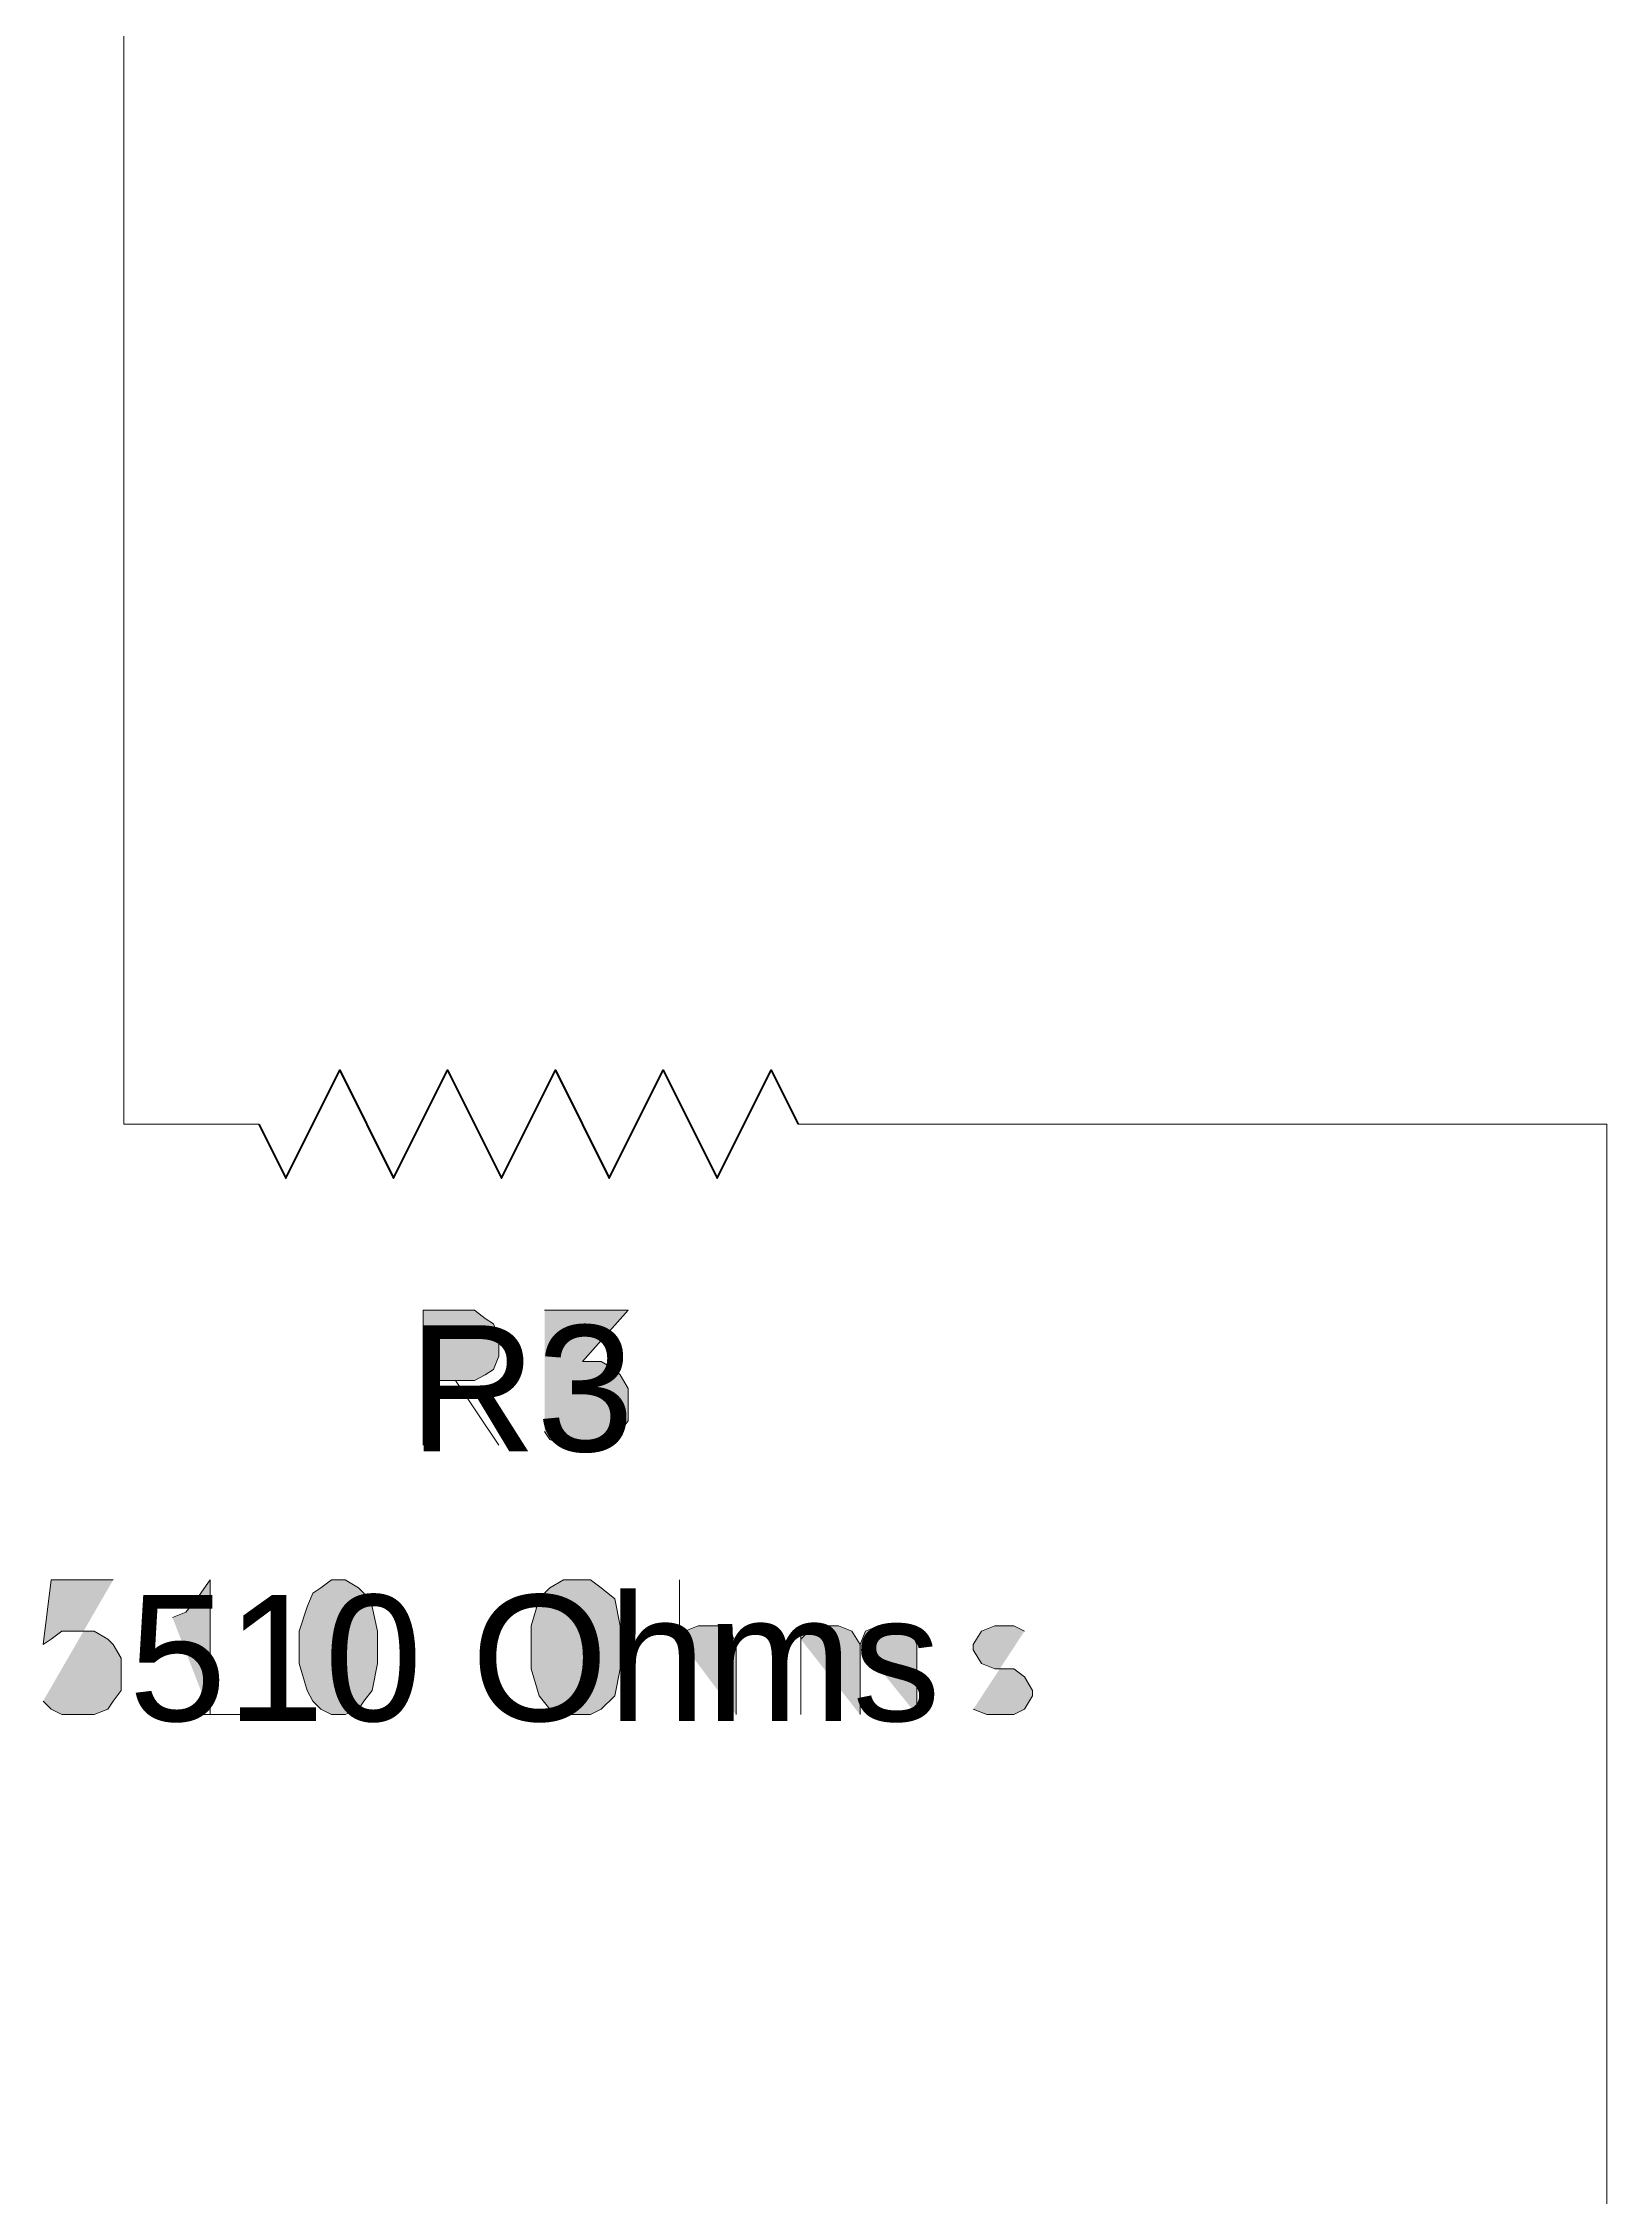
# Model space of a CAD drawing. Extents: x 283 to 656, y 89 to 372.
# Drawn here: x 359.1 to 400.9, y 221.5 to 279 of the extents above; entities that cross this region are included whole.
import ezdxf

# ---------------------------------------------------------------- set-up
doc = ezdxf.new("R2010")
doc.units = 0
doc.header["$MEASUREMENT"] = 0
doc.layers.add('Layer 1', color=7, linetype='Continuous', lineweight=0)

# ---------------------------------------------------------------- blocks, each defined once
blk = doc.blocks.new('Block_14')
at = {"layer": 'Layer 1', "true_color": 0x000000, "transparency": 33554687}
h = blk.add_hatch(color=18, dxfattribs=at)
h.dxf.hatch_style = 2
edge = h.paths.add_edge_path()
edge.add_spline(control_points=[(364.889, 250.156), (364.889, 250.156), (361.289, 250.156), (361.289, 250.156)], knot_values=[0, 0, 0, 0, 1, 1, 1, 1], degree=3, periodic=0)
edge.add_line((361.289, 250.156), (364.889, 250.156))
h = blk.add_hatch(color=18, dxfattribs=at)
h.dxf.hatch_style = 2
edge = h.paths.add_edge_path()
edge.add_spline(control_points=[(379.289, 250.156), (379.289, 250.156), (382.889, 250.156), (382.889, 250.156)], knot_values=[0, 0, 0, 0, 1, 1, 1, 1], degree=3, periodic=0)
edge.add_line((382.889, 250.156), (379.289, 250.156))
h = blk.add_hatch(color=18, dxfattribs=at)
h.dxf.hatch_style = 2
edge = h.paths.add_edge_path()
edge.add_spline(control_points=[(369.281, 241.588), (369.281, 241.588), (369.281, 245.188), (369.281, 245.188), (369.281, 245.188), (370.649, 245.188), (370.649, 245.188), (370.649, 245.188), (370.937, 244.972), (370.937, 244.972), (370.937, 244.972), (371.153, 244.828), (371.153, 244.828), (371.153, 244.828), (371.297, 244.468), (371.297, 244.468), (371.297, 244.468), (371.297, 243.964), (371.297, 243.964), (371.297, 243.964), (371.153, 243.604), (371.153, 243.604), (371.153, 243.604), (370.937, 243.46), (370.937, 243.46), (370.937, 243.46), (370.649, 243.316), (370.649, 243.316), (370.649, 243.316), (369.281, 243.316), (369.281, 243.316)], knot_values=[0, 0, 0, 0, 1, 1, 1, 2, 2, 2, 3, 3, 3, 4, 4, 4, 5, 5, 5, 6, 6, 6, 7, 7, 7, 8, 8, 8, 9, 9, 9, 10, 10, 10, 10], degree=3, periodic=0)
edge.add_line((369.281, 243.316), (369.281, 241.588))
h = blk.add_hatch(color=18, dxfattribs=at)
h.dxf.hatch_style = 2
edge = h.paths.add_edge_path()
edge.add_spline(control_points=[(372.521, 245.188), (372.521, 245.188), (374.753, 245.188), (374.753, 245.188), (374.753, 245.188), (373.529, 243.82), (373.529, 243.82), (373.529, 243.82), (374.033, 243.82), (374.033, 243.82), (374.033, 243.82), (374.393, 243.604), (374.393, 243.604), (374.393, 243.604), (374.537, 243.46), (374.537, 243.46), (374.537, 243.46), (374.753, 243.1), (374.753, 243.1), (374.753, 243.1), (374.753, 242.236), (374.753, 242.236), (374.753, 242.236), (374.537, 241.948), (374.537, 241.948), (374.537, 241.948), (374.393, 241.732), (374.393, 241.732), (374.393, 241.732), (374.033, 241.588), (374.033, 241.588), (374.033, 241.588), (373.025, 241.588), (373.025, 241.588), (373.025, 241.588), (372.665, 241.732), (372.665, 241.732), (372.665, 241.732), (372.521, 241.948), (372.521, 241.948)], knot_values=[0, 0, 0, 0, 1, 1, 1, 2, 2, 2, 3, 3, 3, 4, 4, 4, 5, 5, 5, 6, 6, 6, 7, 7, 7, 8, 8, 8, 9, 9, 9, 10, 10, 10, 11, 11, 11, 12, 12, 12, 13, 13, 13, 13], degree=3, periodic=0)
edge.add_line((372.521, 241.948), (372.521, 245.188))
h = blk.add_hatch(color=18, dxfattribs=at)
h.dxf.hatch_style = 2
edge = h.paths.add_edge_path()
edge.add_spline(control_points=[(371.297, 241.588), (371.297, 241.588), (370.145, 243.316), (370.145, 243.316)], knot_values=[0, 0, 0, 0, 1, 1, 1, 1], degree=3, periodic=0)
edge.add_line((370.145, 243.316), (371.297, 241.588))
h = blk.add_hatch(color=18, dxfattribs=at)
h.dxf.hatch_style = 2
edge = h.paths.add_edge_path()
edge.add_spline(control_points=[(361.001, 237.988), (361.001, 237.988), (359.345, 237.988), (359.345, 237.988), (359.345, 237.988), (359.129, 236.26), (359.129, 236.26), (359.129, 236.26), (359.345, 236.404), (359.345, 236.404), (359.345, 236.404), (359.633, 236.62), (359.633, 236.62), (359.633, 236.62), (360.497, 236.62), (360.497, 236.62), (360.497, 236.62), (360.857, 236.404), (360.857, 236.404), (360.857, 236.404), (361.001, 236.26), (361.001, 236.26), (361.001, 236.26), (361.217, 235.9), (361.217, 235.9), (361.217, 235.9), (361.217, 235.036), (361.217, 235.036), (361.217, 235.036), (361.001, 234.748), (361.001, 234.748), (361.001, 234.748), (360.857, 234.532), (360.857, 234.532), (360.857, 234.532), (360.497, 234.388), (360.497, 234.388), (360.497, 234.388), (359.633, 234.388), (359.633, 234.388), (359.633, 234.388), (359.345, 234.532), (359.345, 234.532), (359.345, 234.532), (359.129, 234.748), (359.129, 234.748)], knot_values=[0, 0, 0, 0, 1, 1, 1, 2, 2, 2, 3, 3, 3, 4, 4, 4, 5, 5, 5, 6, 6, 6, 7, 7, 7, 8, 8, 8, 9, 9, 9, 10, 10, 10, 11, 11, 11, 12, 12, 12, 13, 13, 13, 14, 14, 14, 15, 15, 15, 15], degree=3, periodic=0)
edge.add_line((359.129, 234.748), (361.001, 237.988))
h = blk.add_hatch(color=18, dxfattribs=at)
h.dxf.hatch_style = 2
edge = h.paths.add_edge_path()
edge.add_spline(control_points=[(363.593, 234.388), (363.593, 234.388), (363.593, 237.988), (363.593, 237.988), (363.593, 237.988), (363.233, 237.484), (363.233, 237.484), (363.233, 237.484), (362.945, 237.124), (362.945, 237.124), (362.945, 237.124), (362.585, 236.98), (362.585, 236.98)], knot_values=[0, 0, 0, 0, 1, 1, 1, 2, 2, 2, 3, 3, 3, 4, 4, 4, 4], degree=3, periodic=0)
edge.add_line((362.585, 236.98), (363.593, 234.388))
h = blk.add_hatch(color=18, dxfattribs=at)
h.dxf.hatch_style = 2
edge = h.paths.add_edge_path()
edge.add_spline(control_points=[(366.833, 237.988), (366.833, 237.988), (367.193, 237.988), (367.193, 237.988), (367.193, 237.988), (367.553, 237.772), (367.553, 237.772), (367.553, 237.772), (367.697, 237.628), (367.697, 237.628), (367.697, 237.628), (367.913, 237.268), (367.913, 237.268), (367.913, 237.268), (368.057, 236.62), (368.057, 236.62), (368.057, 236.62), (368.057, 235.756), (368.057, 235.756), (368.057, 235.756), (367.913, 235.036), (367.913, 235.036), (367.913, 235.036), (367.697, 234.748), (367.697, 234.748), (367.697, 234.748), (367.553, 234.532), (367.553, 234.532), (367.553, 234.532), (367.193, 234.388), (367.193, 234.388), (367.193, 234.388), (366.833, 234.388), (366.833, 234.388), (366.833, 234.388), (366.545, 234.532), (366.545, 234.532), (366.545, 234.532), (366.329, 234.748), (366.329, 234.748), (366.329, 234.748), (366.185, 235.036), (366.185, 235.036), (366.185, 235.036), (365.969, 235.756), (365.969, 235.756), (365.969, 235.756), (365.969, 236.62), (365.969, 236.62), (365.969, 236.62), (366.185, 237.268), (366.185, 237.268), (366.185, 237.268), (366.329, 237.628), (366.329, 237.628), (366.329, 237.628), (366.545, 237.772), (366.545, 237.772), (366.545, 237.772), (366.833, 237.988), (366.833, 237.988)], knot_values=[0, 0, 0, 0, 1, 1, 1, 2, 2, 2, 3, 3, 3, 4, 4, 4, 5, 5, 5, 6, 6, 6, 7, 7, 7, 8, 8, 8, 9, 9, 9, 10, 10, 10, 11, 11, 11, 12, 12, 12, 13, 13, 13, 14, 14, 14, 15, 15, 15, 16, 16, 16, 17, 17, 17, 18, 18, 18, 19, 19, 19, 20, 20, 20, 20], degree=3, periodic=0)
edge.add_line((366.833, 237.988), (366.833, 237.988))
h = blk.add_hatch(color=18, dxfattribs=at)
h.dxf.hatch_style = 2
edge = h.paths.add_edge_path()
edge.add_spline(control_points=[(373.025, 237.988), (373.025, 237.988), (373.745, 237.988), (373.745, 237.988), (373.745, 237.988), (374.033, 237.772), (374.033, 237.772), (374.033, 237.772), (374.393, 237.484), (374.393, 237.484), (374.393, 237.484), (374.537, 236.764), (374.537, 236.764), (374.537, 236.764), (374.537, 235.612), (374.537, 235.612), (374.537, 235.612), (374.393, 234.892), (374.393, 234.892), (374.393, 234.892), (374.033, 234.532), (374.033, 234.532), (374.033, 234.532), (373.745, 234.388), (373.745, 234.388), (373.745, 234.388), (373.025, 234.388), (373.025, 234.388), (373.025, 234.388), (372.665, 234.532), (372.665, 234.532), (372.665, 234.532), (372.377, 234.892), (372.377, 234.892), (372.377, 234.892), (372.161, 235.612), (372.161, 235.612), (372.161, 235.612), (372.161, 236.764), (372.161, 236.764), (372.161, 236.764), (372.377, 237.484), (372.377, 237.484), (372.377, 237.484), (372.665, 237.772), (372.665, 237.772), (372.665, 237.772), (373.025, 237.988), (373.025, 237.988)], knot_values=[0, 0, 0, 0, 1, 1, 1, 2, 2, 2, 3, 3, 3, 4, 4, 4, 5, 5, 5, 6, 6, 6, 7, 7, 7, 8, 8, 8, 9, 9, 9, 10, 10, 10, 11, 11, 11, 12, 12, 12, 13, 13, 13, 14, 14, 14, 15, 15, 15, 16, 16, 16, 16], degree=3, periodic=0)
edge.add_line((373.025, 237.988), (373.025, 237.988))
h = blk.add_hatch(color=18, dxfattribs=at)
h.dxf.hatch_style = 2
edge = h.paths.add_edge_path()
edge.add_spline(control_points=[(376.121, 234.388), (376.121, 234.388), (376.121, 237.988), (376.121, 237.988)], knot_values=[0, 0, 0, 0, 1, 1, 1, 1], degree=3, periodic=0)
edge.add_line((376.121, 237.988), (376.121, 234.388))
h = blk.add_hatch(color=18, dxfattribs=at)
h.dxf.hatch_style = 2
edge = h.paths.add_edge_path()
edge.add_spline(control_points=[(377.633, 234.388), (377.633, 234.388), (377.633, 236.26), (377.633, 236.26), (377.633, 236.26), (377.489, 236.62), (377.489, 236.62), (377.489, 236.62), (377.129, 236.764), (377.129, 236.764), (377.129, 236.764), (376.625, 236.764), (376.625, 236.764), (376.625, 236.764), (376.265, 236.62), (376.265, 236.62), (376.265, 236.62), (376.121, 236.404), (376.121, 236.404)], knot_values=[0, 0, 0, 0, 1, 1, 1, 2, 2, 2, 3, 3, 3, 4, 4, 4, 5, 5, 5, 6, 6, 6, 6], degree=3, periodic=0)
edge.add_line((376.121, 236.404), (377.633, 234.388))
h = blk.add_hatch(color=18, dxfattribs=at)
h.dxf.hatch_style = 2
edge = h.paths.add_edge_path()
edge.add_spline(control_points=[(379.361, 234.388), (379.361, 234.388), (379.361, 236.764), (379.361, 236.764)], knot_values=[0, 0, 0, 0, 1, 1, 1, 1], degree=3, periodic=0)
edge.add_line((379.361, 236.764), (379.361, 234.388))
h = blk.add_hatch(color=18, dxfattribs=at)
h.dxf.hatch_style = 2
edge = h.paths.add_edge_path()
edge.add_spline(control_points=[(379.361, 236.404), (379.361, 236.404), (379.577, 236.62), (379.577, 236.62), (379.577, 236.62), (379.865, 236.764), (379.865, 236.764), (379.865, 236.764), (380.369, 236.764), (380.369, 236.764), (380.369, 236.764), (380.729, 236.62), (380.729, 236.62), (380.729, 236.62), (380.945, 236.26), (380.945, 236.26), (380.945, 236.26), (380.945, 234.388), (380.945, 234.388)], knot_values=[0, 0, 0, 0, 1, 1, 1, 2, 2, 2, 3, 3, 3, 4, 4, 4, 5, 5, 5, 6, 6, 6, 6], degree=3, periodic=0)
edge.add_line((380.945, 234.388), (379.361, 236.404))
h = blk.add_hatch(color=18, dxfattribs=at)
h.dxf.hatch_style = 2
edge = h.paths.add_edge_path()
edge.add_spline(control_points=[(380.945, 236.26), (380.945, 236.26), (381.089, 236.62), (381.089, 236.62), (381.089, 236.62), (381.449, 236.764), (381.449, 236.764), (381.449, 236.764), (381.953, 236.764), (381.953, 236.764), (381.953, 236.764), (382.313, 236.62), (382.313, 236.62), (382.313, 236.62), (382.457, 236.26), (382.457, 236.26), (382.457, 236.26), (382.457, 234.388), (382.457, 234.388)], knot_values=[0, 0, 0, 0, 1, 1, 1, 2, 2, 2, 3, 3, 3, 4, 4, 4, 5, 5, 5, 6, 6, 6, 6], degree=3, periodic=0)
edge.add_line((382.457, 234.388), (380.945, 236.26))
h = blk.add_hatch(color=18, dxfattribs=at)
h.dxf.hatch_style = 2
edge = h.paths.add_edge_path()
edge.add_spline(control_points=[(383.969, 234.532), (383.969, 234.532), (384.329, 234.388), (384.329, 234.388), (384.329, 234.388), (385.049, 234.388), (385.049, 234.388), (385.049, 234.388), (385.337, 234.532), (385.337, 234.532), (385.337, 234.532), (385.553, 234.892), (385.553, 234.892), (385.553, 234.892), (385.553, 235.036), (385.553, 235.036), (385.553, 235.036), (385.337, 235.396), (385.337, 235.396), (385.337, 235.396), (385.049, 235.612), (385.049, 235.612), (385.049, 235.612), (384.545, 235.612), (384.545, 235.612), (384.545, 235.612), (384.185, 235.756), (384.185, 235.756), (384.185, 235.756), (383.969, 236.116), (383.969, 236.116), (383.969, 236.116), (383.969, 236.26), (383.969, 236.26), (383.969, 236.26), (384.185, 236.62), (384.185, 236.62), (384.185, 236.62), (384.545, 236.764), (384.545, 236.764), (384.545, 236.764), (385.049, 236.764), (385.049, 236.764), (385.049, 236.764), (385.337, 236.62), (385.337, 236.62)], knot_values=[0, 0, 0, 0, 1, 1, 1, 2, 2, 2, 3, 3, 3, 4, 4, 4, 5, 5, 5, 6, 6, 6, 7, 7, 7, 8, 8, 8, 9, 9, 9, 10, 10, 10, 11, 11, 11, 12, 12, 12, 13, 13, 13, 14, 14, 14, 15, 15, 15, 15], degree=3, periodic=0)
edge.add_line((385.337, 236.62), (383.969, 234.532))
h = blk.add_hatch(color=18, dxfattribs=at)
h.dxf.hatch_style = 2
edge = h.paths.add_edge_path()
edge.add_spline(control_points=[(364.601, 234.388), (364.601, 234.388), (362.585, 234.388), (362.585, 234.388)], knot_values=[0, 0, 0, 0, 1, 1, 1, 1], degree=3, periodic=0)
edge.add_line((362.585, 234.388), (364.601, 234.388))
at = {"layer": 'Layer 1', "color": 18, "lineweight": 15, "true_color": 0x000000}
for points in [[(364.889, 250.156), (364.889, 250.156), (361.289, 250.156), (361.289, 250.156)], [(379.289, 250.156), (379.289, 250.156), (382.889, 250.156), (382.889, 250.156)], [(371.297, 241.588), (371.297, 241.588), (370.145, 243.316), (370.145, 243.316)], [(376.121, 234.388), (376.121, 234.388), (376.121, 237.988), (376.121, 237.988)], [(379.361, 234.388), (379.361, 234.388), (379.361, 236.764), (379.361, 236.764)], [(364.601, 234.388), (364.601, 234.388), (362.585, 234.388), (362.585, 234.388)]]:
    blk.add_open_spline(points, degree=3, dxfattribs=at)
for points, knots in [([(369.281, 241.588), (369.281, 241.588), (369.281, 245.188), (369.281, 245.188), (369.281, 245.188), (370.649, 245.188), (370.649, 245.188), (370.649, 245.188), (370.937, 244.972), (370.937, 244.972), (370.937, 244.972), (371.153, 244.828), (371.153, 244.828), (371.153, 244.828), (371.297, 244.468), (371.297, 244.468), (371.297, 244.468), (371.297, 243.964), (371.297, 243.964), (371.297, 243.964), (371.153, 243.604), (371.153, 243.604), (371.153, 243.604), (370.937, 243.46), (370.937, 243.46), (370.937, 243.46), (370.649, 243.316), (370.649, 243.316), (370.649, 243.316), (369.281, 243.316), (369.281, 243.316)], [0, 0, 0, 0, 1, 1, 1, 2, 2, 2, 3, 3, 3, 4, 4, 4, 5, 5, 5, 6, 6, 6, 7, 7, 7, 8, 8, 8, 9, 9, 9, 10, 10, 10, 10]), ([(372.521, 245.188), (372.521, 245.188), (374.753, 245.188), (374.753, 245.188), (374.753, 245.188), (373.529, 243.82), (373.529, 243.82), (373.529, 243.82), (374.033, 243.82), (374.033, 243.82), (374.033, 243.82), (374.393, 243.604), (374.393, 243.604), (374.393, 243.604), (374.537, 243.46), (374.537, 243.46), (374.537, 243.46), (374.753, 243.1), (374.753, 243.1), (374.753, 243.1), (374.753, 242.236), (374.753, 242.236), (374.753, 242.236), (374.537, 241.948), (374.537, 241.948), (374.537, 241.948), (374.393, 241.732), (374.393, 241.732), (374.393, 241.732), (374.033, 241.588), (374.033, 241.588), (374.033, 241.588), (373.025, 241.588), (373.025, 241.588), (373.025, 241.588), (372.665, 241.732), (372.665, 241.732), (372.665, 241.732), (372.521, 241.948), (372.521, 241.948)], [0, 0, 0, 0, 1, 1, 1, 2, 2, 2, 3, 3, 3, 4, 4, 4, 5, 5, 5, 6, 6, 6, 7, 7, 7, 8, 8, 8, 9, 9, 9, 10, 10, 10, 11, 11, 11, 12, 12, 12, 13, 13, 13, 13]), ([(361.001, 237.988), (361.001, 237.988), (359.345, 237.988), (359.345, 237.988), (359.345, 237.988), (359.129, 236.26), (359.129, 236.26), (359.129, 236.26), (359.345, 236.404), (359.345, 236.404), (359.345, 236.404), (359.633, 236.62), (359.633, 236.62), (359.633, 236.62), (360.497, 236.62), (360.497, 236.62), (360.497, 236.62), (360.857, 236.404), (360.857, 236.404), (360.857, 236.404), (361.001, 236.26), (361.001, 236.26), (361.001, 236.26), (361.217, 235.9), (361.217, 235.9), (361.217, 235.9), (361.217, 235.036), (361.217, 235.036), (361.217, 235.036), (361.001, 234.748), (361.001, 234.748), (361.001, 234.748), (360.857, 234.532), (360.857, 234.532), (360.857, 234.532), (360.497, 234.388), (360.497, 234.388), (360.497, 234.388), (359.633, 234.388), (359.633, 234.388), (359.633, 234.388), (359.345, 234.532), (359.345, 234.532), (359.345, 234.532), (359.129, 234.748), (359.129, 234.748)], [0, 0, 0, 0, 1, 1, 1, 2, 2, 2, 3, 3, 3, 4, 4, 4, 5, 5, 5, 6, 6, 6, 7, 7, 7, 8, 8, 8, 9, 9, 9, 10, 10, 10, 11, 11, 11, 12, 12, 12, 13, 13, 13, 14, 14, 14, 15, 15, 15, 15]), ([(363.593, 234.388), (363.593, 234.388), (363.593, 237.988), (363.593, 237.988), (363.593, 237.988), (363.233, 237.484), (363.233, 237.484), (363.233, 237.484), (362.945, 237.124), (362.945, 237.124), (362.945, 237.124), (362.585, 236.98), (362.585, 236.98)], [0, 0, 0, 0, 1, 1, 1, 2, 2, 2, 3, 3, 3, 4, 4, 4, 4]), ([(366.833, 237.988), (366.833, 237.988), (367.193, 237.988), (367.193, 237.988), (367.193, 237.988), (367.553, 237.772), (367.553, 237.772), (367.553, 237.772), (367.697, 237.628), (367.697, 237.628), (367.697, 237.628), (367.913, 237.268), (367.913, 237.268), (367.913, 237.268), (368.057, 236.62), (368.057, 236.62), (368.057, 236.62), (368.057, 235.756), (368.057, 235.756), (368.057, 235.756), (367.913, 235.036), (367.913, 235.036), (367.913, 235.036), (367.697, 234.748), (367.697, 234.748), (367.697, 234.748), (367.553, 234.532), (367.553, 234.532), (367.553, 234.532), (367.193, 234.388), (367.193, 234.388), (367.193, 234.388), (366.833, 234.388), (366.833, 234.388), (366.833, 234.388), (366.545, 234.532), (366.545, 234.532), (366.545, 234.532), (366.329, 234.748), (366.329, 234.748), (366.329, 234.748), (366.185, 235.036), (366.185, 235.036), (366.185, 235.036), (365.969, 235.756), (365.969, 235.756), (365.969, 235.756), (365.969, 236.62), (365.969, 236.62), (365.969, 236.62), (366.185, 237.268), (366.185, 237.268), (366.185, 237.268), (366.329, 237.628), (366.329, 237.628), (366.329, 237.628), (366.545, 237.772), (366.545, 237.772), (366.545, 237.772), (366.833, 237.988), (366.833, 237.988)], [0, 0, 0, 0, 1, 1, 1, 2, 2, 2, 3, 3, 3, 4, 4, 4, 5, 5, 5, 6, 6, 6, 7, 7, 7, 8, 8, 8, 9, 9, 9, 10, 10, 10, 11, 11, 11, 12, 12, 12, 13, 13, 13, 14, 14, 14, 15, 15, 15, 16, 16, 16, 17, 17, 17, 18, 18, 18, 19, 19, 19, 20, 20, 20, 20]), ([(373.025, 237.988), (373.025, 237.988), (373.745, 237.988), (373.745, 237.988), (373.745, 237.988), (374.033, 237.772), (374.033, 237.772), (374.033, 237.772), (374.393, 237.484), (374.393, 237.484), (374.393, 237.484), (374.537, 236.764), (374.537, 236.764), (374.537, 236.764), (374.537, 235.612), (374.537, 235.612), (374.537, 235.612), (374.393, 234.892), (374.393, 234.892), (374.393, 234.892), (374.033, 234.532), (374.033, 234.532), (374.033, 234.532), (373.745, 234.388), (373.745, 234.388), (373.745, 234.388), (373.025, 234.388), (373.025, 234.388), (373.025, 234.388), (372.665, 234.532), (372.665, 234.532), (372.665, 234.532), (372.377, 234.892), (372.377, 234.892), (372.377, 234.892), (372.161, 235.612), (372.161, 235.612), (372.161, 235.612), (372.161, 236.764), (372.161, 236.764), (372.161, 236.764), (372.377, 237.484), (372.377, 237.484), (372.377, 237.484), (372.665, 237.772), (372.665, 237.772), (372.665, 237.772), (373.025, 237.988), (373.025, 237.988)], [0, 0, 0, 0, 1, 1, 1, 2, 2, 2, 3, 3, 3, 4, 4, 4, 5, 5, 5, 6, 6, 6, 7, 7, 7, 8, 8, 8, 9, 9, 9, 10, 10, 10, 11, 11, 11, 12, 12, 12, 13, 13, 13, 14, 14, 14, 15, 15, 15, 16, 16, 16, 16]), ([(377.633, 234.388), (377.633, 234.388), (377.633, 236.26), (377.633, 236.26), (377.633, 236.26), (377.489, 236.62), (377.489, 236.62), (377.489, 236.62), (377.129, 236.764), (377.129, 236.764), (377.129, 236.764), (376.625, 236.764), (376.625, 236.764), (376.625, 236.764), (376.265, 236.62), (376.265, 236.62), (376.265, 236.62), (376.121, 236.404), (376.121, 236.404)], [0, 0, 0, 0, 1, 1, 1, 2, 2, 2, 3, 3, 3, 4, 4, 4, 5, 5, 5, 6, 6, 6, 6]), ([(379.361, 236.404), (379.361, 236.404), (379.577, 236.62), (379.577, 236.62), (379.577, 236.62), (379.865, 236.764), (379.865, 236.764), (379.865, 236.764), (380.369, 236.764), (380.369, 236.764), (380.369, 236.764), (380.729, 236.62), (380.729, 236.62), (380.729, 236.62), (380.945, 236.26), (380.945, 236.26), (380.945, 236.26), (380.945, 234.388), (380.945, 234.388)], [0, 0, 0, 0, 1, 1, 1, 2, 2, 2, 3, 3, 3, 4, 4, 4, 5, 5, 5, 6, 6, 6, 6]), ([(380.945, 236.26), (380.945, 236.26), (381.089, 236.62), (381.089, 236.62), (381.089, 236.62), (381.449, 236.764), (381.449, 236.764), (381.449, 236.764), (381.953, 236.764), (381.953, 236.764), (381.953, 236.764), (382.313, 236.62), (382.313, 236.62), (382.313, 236.62), (382.457, 236.26), (382.457, 236.26), (382.457, 236.26), (382.457, 234.388), (382.457, 234.388)], [0, 0, 0, 0, 1, 1, 1, 2, 2, 2, 3, 3, 3, 4, 4, 4, 5, 5, 5, 6, 6, 6, 6]), ([(383.969, 234.532), (383.969, 234.532), (384.329, 234.388), (384.329, 234.388), (384.329, 234.388), (385.049, 234.388), (385.049, 234.388), (385.049, 234.388), (385.337, 234.532), (385.337, 234.532), (385.337, 234.532), (385.553, 234.892), (385.553, 234.892), (385.553, 234.892), (385.553, 235.036), (385.553, 235.036), (385.553, 235.036), (385.337, 235.396), (385.337, 235.396), (385.337, 235.396), (385.049, 235.612), (385.049, 235.612), (385.049, 235.612), (384.545, 235.612), (384.545, 235.612), (384.545, 235.612), (384.185, 235.756), (384.185, 235.756), (384.185, 235.756), (383.969, 236.116), (383.969, 236.116), (383.969, 236.116), (383.969, 236.26), (383.969, 236.26), (383.969, 236.26), (384.185, 236.62), (384.185, 236.62), (384.185, 236.62), (384.545, 236.764), (384.545, 236.764), (384.545, 236.764), (385.049, 236.764), (385.049, 236.764), (385.049, 236.764), (385.337, 236.62), (385.337, 236.62)], [0, 0, 0, 0, 1, 1, 1, 2, 2, 2, 3, 3, 3, 4, 4, 4, 5, 5, 5, 6, 6, 6, 7, 7, 7, 8, 8, 8, 9, 9, 9, 10, 10, 10, 11, 11, 11, 12, 12, 12, 13, 13, 13, 14, 14, 14, 15, 15, 15, 15])]:
    blk.add_open_spline(points, degree=3, knots=knots, dxfattribs=at)
at = {"layer": 'Layer 1', "char_height": 0.2, "attachment_point": 7}
for s, insert in [('\\C18;\\c0;\\FArial|b0|i0|c1;\\H3.364416;\\W1.000000;R3', (368.906, 241.373)), ('\\C18;\\c0;\\FArial|b0|i0|c1;\\H3.364416;\\W1.000000;R3', (368.907, 241.372)), ('\\C18;\\c0;\\FArial|b0|i0|c1;\\H3.364416;\\W1.000000;510 Ohms', (361.414, 234.173)), ('\\C18;\\c0;\\FArial|b0|i0|c1;\\H3.364416;\\W1.000000;510 Ohms', (361.416, 234.171))]:
    blk.add_mtext(s, dxfattribs=dict(at, insert=insert))
blk = doc.blocks.new('Block_13')
at = {"layer": 'Layer 1', "color": 18, "lineweight": 40, "true_color": 0x000000}
blk.add_open_spline([(364.889, 250.156), (364.889, 250.156), (365.609, 248.716), (365.609, 248.716), (365.609, 248.716), (367.049, 251.596), (367.049, 251.596), (367.049, 251.596), (368.489, 248.716), (368.489, 248.716), (368.489, 248.716), (369.929, 251.596), (369.929, 251.596), (369.929, 251.596), (371.369, 248.716), (371.369, 248.716), (371.369, 248.716), (372.809, 251.596), (372.809, 251.596), (372.809, 251.596), (374.249, 248.716), (374.249, 248.716), (374.249, 248.716), (375.689, 251.596), (375.689, 251.596), (375.689, 251.596), (377.129, 248.716), (377.129, 248.716), (377.129, 248.716), (378.569, 251.596), (378.569, 251.596), (378.569, 251.596), (379.289, 250.156), (379.289, 250.156)], degree=3, knots=[0, 0, 0, 0, 1, 1, 1, 2, 2, 2, 3, 3, 3, 4, 4, 4, 5, 5, 5, 6, 6, 6, 7, 7, 7, 8, 8, 8, 9, 9, 9, 10, 10, 10, 11, 11, 11, 11], dxfattribs=at)
at = {"layer": 'Layer 1'}
blk.add_blockref('Block_14', (0, 0), dxfattribs=at)

msp = doc.modelspace()

# ---------------------------------------------------------------- hatches: boundary and pattern name
at = {"layer": 'Layer 1', "true_color": 0x000000, "transparency": 33554687}
h = msp.add_hatch(color=18, dxfattribs=at)
h.dxf.hatch_style = 2
edge = h.paths.add_edge_path()
edge.add_spline(control_points=[(361.289, 250.156), (361.289, 250.156), (361.289, 336.556), (361.289, 336.556)], knot_values=[0, 0, 0, 0, 1, 1, 1, 1], degree=3, periodic=0)
edge.add_line((361.289, 336.556), (361.289, 250.156))
h = msp.add_hatch(color=18, dxfattribs=at)
h.dxf.hatch_style = 2
edge = h.paths.add_edge_path()
edge.add_spline(control_points=[(400.889, 250.156), (400.889, 250.156), (382.889, 250.156), (382.889, 250.156)], knot_values=[0, 0, 0, 0, 1, 1, 1, 1], degree=3, periodic=0)
edge.add_line((382.889, 250.156), (400.889, 250.156))
h = msp.add_hatch(color=18, dxfattribs=at)
h.dxf.hatch_style = 2
edge = h.paths.add_edge_path()
edge.add_spline(control_points=[(400.889, 217.756), (400.889, 217.756), (400.889, 250.156), (400.889, 250.156)], knot_values=[0, 0, 0, 0, 1, 1, 1, 1], degree=3, periodic=0)
edge.add_line((400.889, 250.156), (400.889, 217.756))

# ---------------------------------------------------------------- linework, layer by layer
at = {"layer": 'Layer 1', "color": 18, "lineweight": 15, "true_color": 0x000000}
for points in [[(361.289, 250.156), (361.289, 250.156), (361.289, 336.556), (361.289, 336.556)], [(400.889, 250.156), (400.889, 250.156), (382.889, 250.156), (382.889, 250.156)], [(400.889, 217.756), (400.889, 217.756), (400.889, 250.156), (400.889, 250.156)]]:
    msp.add_open_spline(points, degree=3, dxfattribs=at)

# ---------------------------------------------------------------- block references
at = {"layer": 'Layer 1'}
msp.add_blockref('Block_13', (0, 0), dxfattribs=at)

doc.saveas('drawing.dxf')
